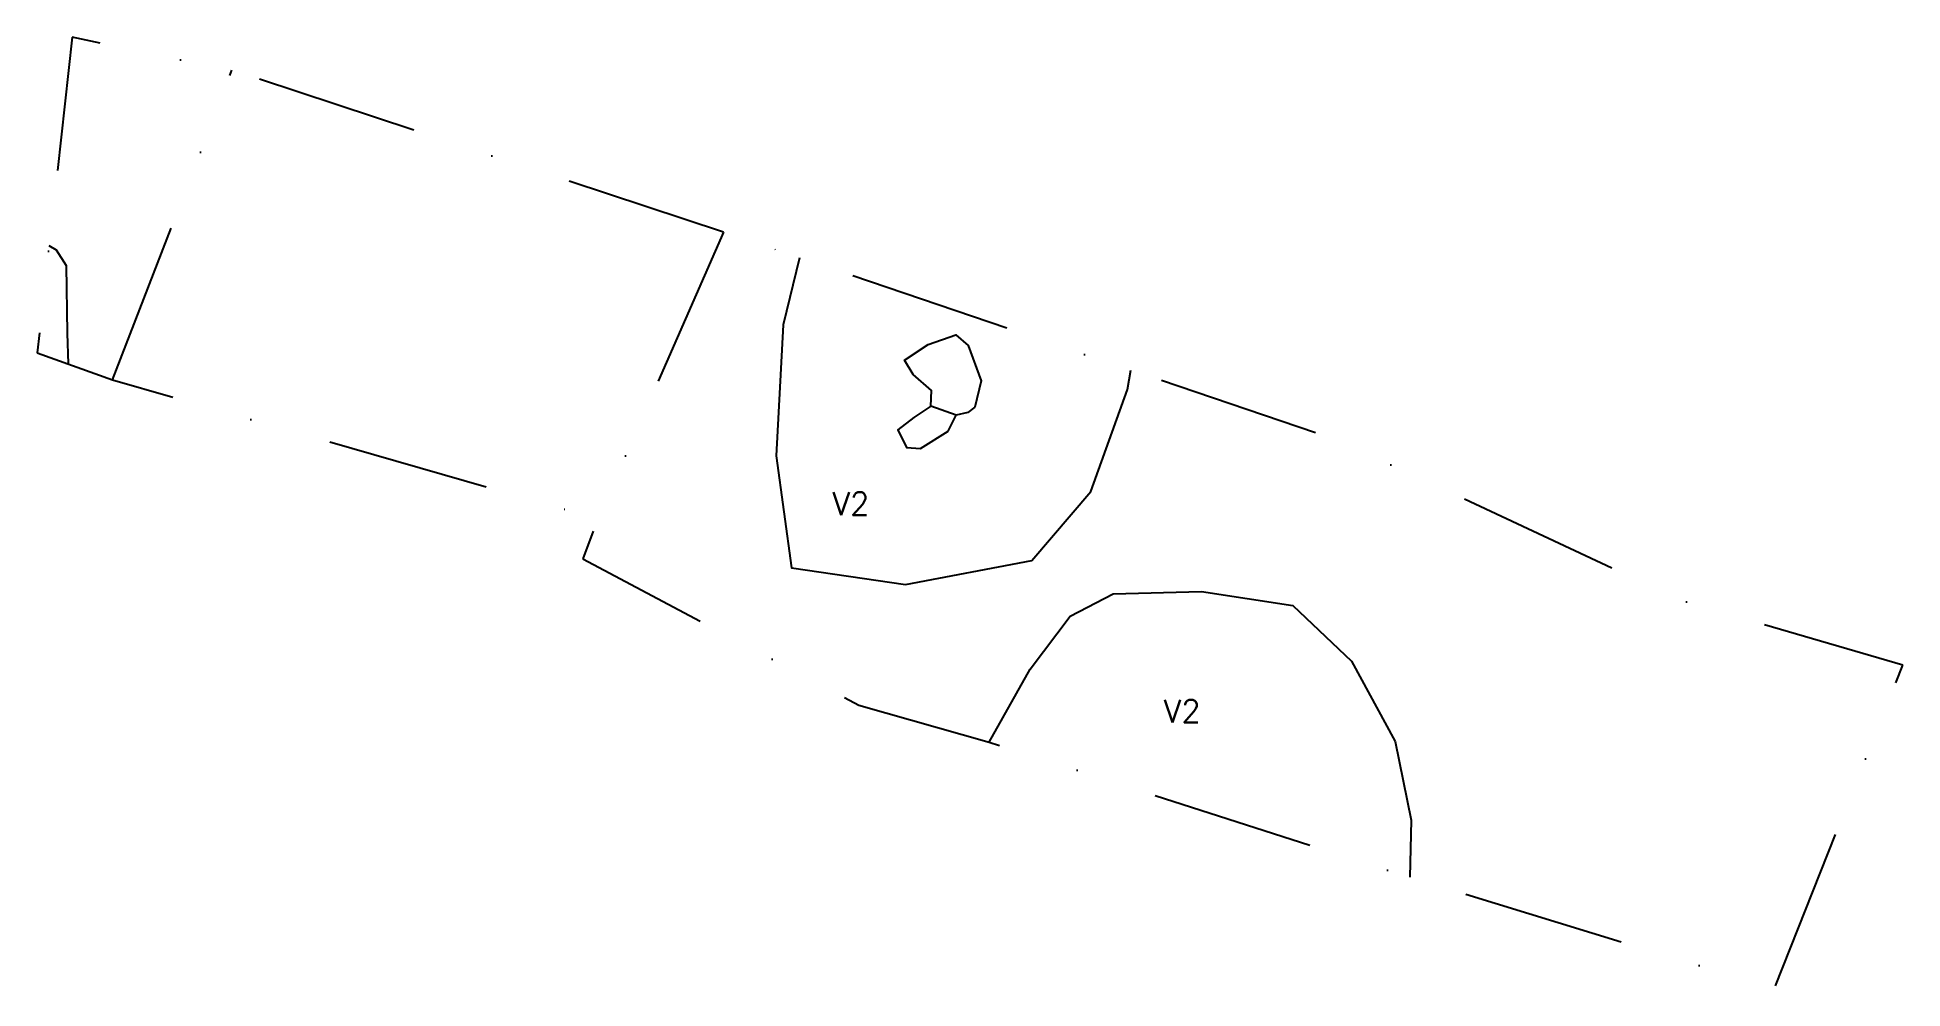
# Model space of a CAD drawing. Header units: metres. Extents: x 535 to 822, y -2016 to -1870.
import ezdxf

# ---------------------------------------------------------------- set-up
doc = ezdxf.new("R2010")
doc.units = ezdxf.units.M
doc.header["$LTSCALE"] = 25
doc.header["$MEASUREMENT"] = 0
doc.linetypes.add('STRICHPUNKTX2', pattern=[2, 1, -0.5, 0, -0.5])
for name, color, linetype in [('BEFUND', 1, 'CONTINUOUS'), ('BEFUNDSCHRAFF', 1, 'CONTINUOUS'), ('GRABUNGSGRENZE', 3, 'STRICHPUNKTX2'), ('STEINE', 4, 'CONTINUOUS')]:
    doc.layers.add(name, color=color, linetype=linetype)
doc.styles.get("Standard").update_dxf_attribs({"font": 'txt.shx'})

msp = doc.modelspace()

# ---------------------------------------------------------------- linework, layer by layer
at = {"layer": 'BEFUND'}
for points in [[(540.12, -1919.87), (539.96, -1915.16), (539.83, -1904.81), (538.28, -1902.37), (537.15, -1901.69)], [(652.49, -1903.57), (649.99, -1913.87), (648.87, -1933.97), (651.24, -1951.19), (668.75, -1953.76), (688.2, -1950.09), (697.25, -1939.47), (702.89, -1923.77), (703.4, -1920.84)], [(681.63, -1977.98), (687.92, -1966.77), (694.08, -1958.61), (700.68, -1955.2), (714.24, -1954.84), (728.28, -1956.98), (737.32, -1965.52), (744.04, -1977.86), (746.48, -1989.98), (746.29, -1998.75)]]:
    msp.add_lwpolyline(points, dxfattribs=at)
at = {"layer": 'GRABUNGSGRENZE', "flags": 128}
for points in [[(640.8, -1899.61), (565.25, -1874.74), (540.68, -1869.67), (535.34, -1918.15), (546.9, -1922.3), (621.51, -1943.66)], [(546.9, -1922.3), (565.25, -1874.74)], [(640.8, -1899.61), (621.51, -1943.66), (619.16, -1949.8), (661.6, -1972.32), (681.63, -1977.98), (746.29, -1998.75), (802.31, -2015.87), (822.02, -1966.16), (787.88, -1956.17), (735.53, -1931.73), (640.8, -1899.61)]]:
    msp.add_lwpolyline(points, dxfattribs=at)
at = {"layer": 'STEINE'}
for points in [[(676.56, -1927.74), (672.67, -1926.34), (672.76, -1923.95), (669.93, -1921.47), (668.59, -1919.29), (672.24, -1916.86), (676.52, -1915.4), (678.41, -1917.02), (680.39, -1922.46), (679.4, -1926.5), (678.34, -1927.32), (676.56, -1927.74)], [(672.67, -1926.34), (670.03, -1928.1), (667.6, -1930), (668.9, -1932.69), (671.09, -1932.88), (675.35, -1930.2), (676.56, -1927.74)]]:
    msp.add_lwpolyline(points, dxfattribs=at)

# ---------------------------------------------------------------- texts
at = {"layer": 'BEFUNDSCHRAFF'}
for p in [(657.54, -1943.08), (708.45, -1974.96)]:
    msp.add_text('V2', height=3.5, dxfattribs=at).set_placement(p)

doc.saveas('drawing.dxf')
